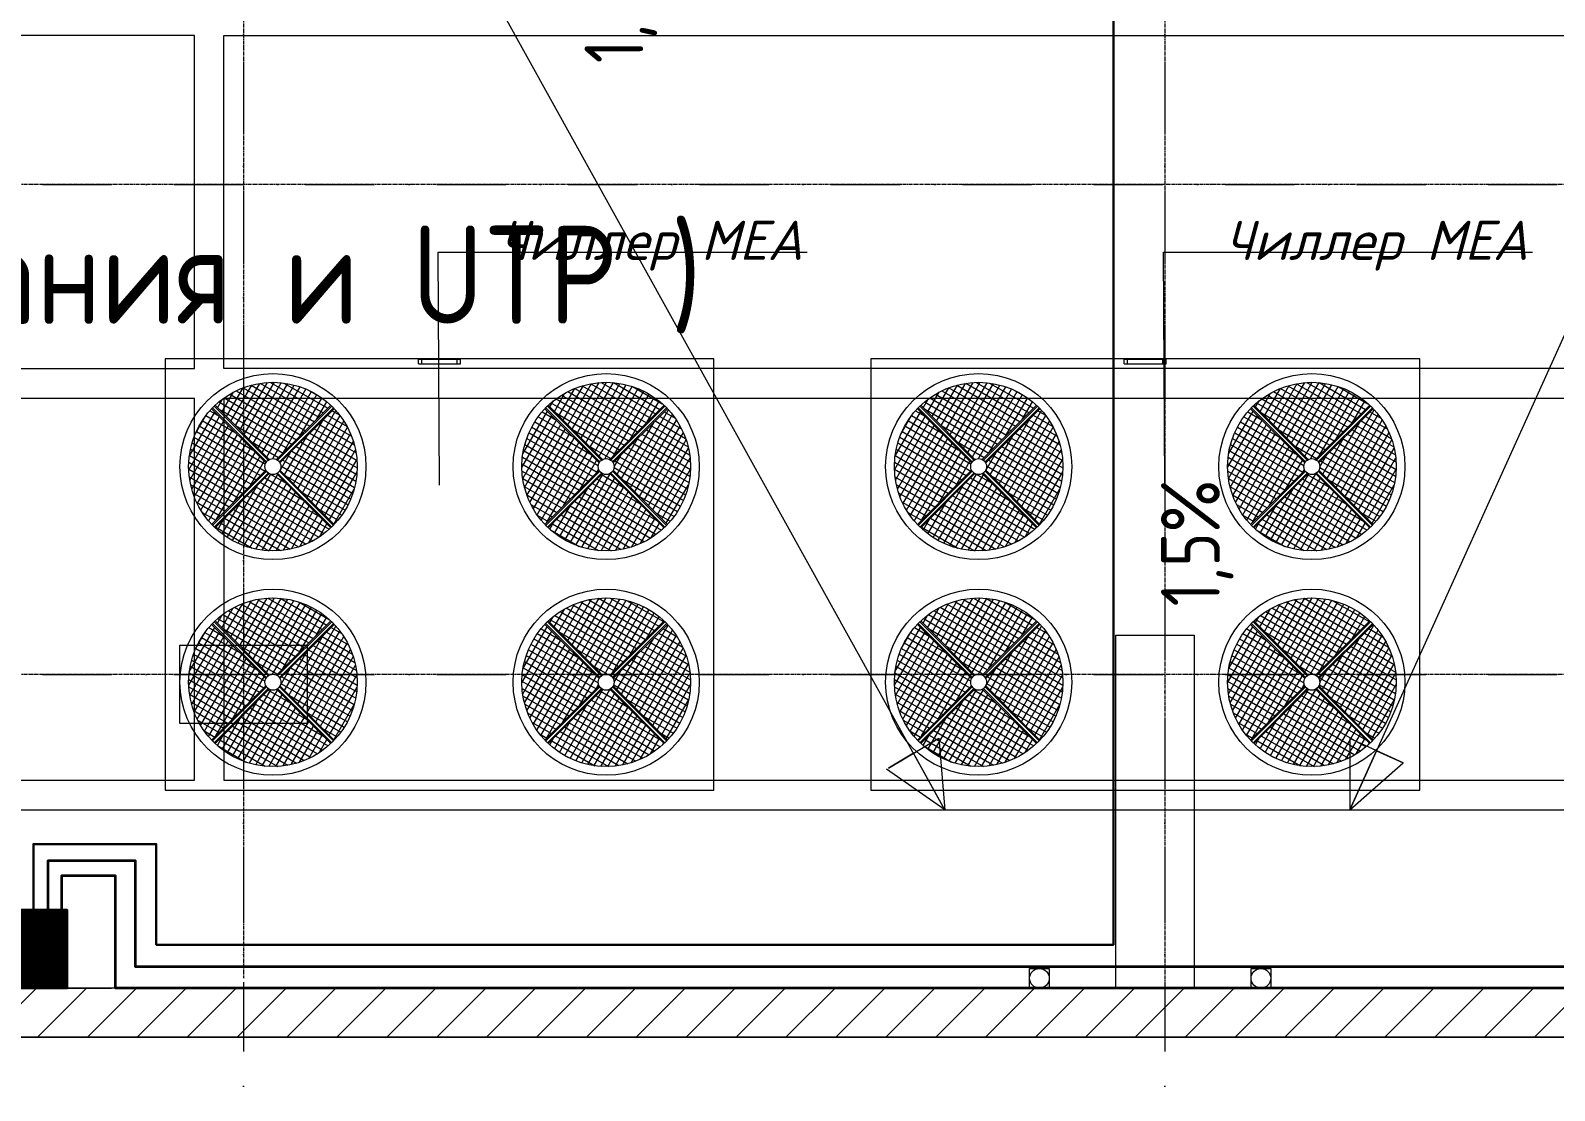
# Model space of a CAD drawing. Header units: millimetres. Extents: x 1499747 to 4230374, y -28481 to 441852.
# Drawn here: x 2641924 to 2649698, y 175333 to 180740 of the extents above; entities that cross this region are included whole.
import ezdxf
from ezdxf import colors
from ezdxf.entities.mleader import LeaderData, LeaderLine
from ezdxf.math import Vec2, Vec3
from ezdxf.xclip import XClip

# ---------------------------------------------------------------- set-up
doc = ezdxf.new("R2010")
doc.units = ezdxf.units.MM
doc.header["$MEASUREMENT"] = 0
doc.header["$XCLIPFRAME"] = 0
for name, pattern in [('CENTER2', [28.575, 19.05, -3.175, 3.175, -3.175]), ('Dot & Dashed', [670.277762, 352.777767, -176.388884, 0, -141.111112]), ('Штрихпунктирная', [670.277762, 352.777767, -176.388884, 0, -141.111112])]:
    doc.linetypes.add(name, pattern=pattern)
for name, color, linetype, lineweight in [('13 этаж_25_АР 06.03 custom_70_12 этаж_13_Интерьер - Мебель_Ном._пера__8_Ном._пера__8', 8, 'Continuous', 18), ('13 этаж_25_АР 06.03 custom_70_13-ось_Ном._пера__7_Ном._пера__7', 7, 'Continuous', 18), ('13 этаж_25_АР 06.03 custom_70__Оси_Ном._пера__8_Ном._пера__8', 8, 'Continuous', 18), ('13 этаж_25_АР 06.03 custom_70_Defpoints_Ном._пера__7_Ном._пера__7', 7, 'Continuous', 18), ('13 этаж_25_АР 06.03 custom_70_TEXTS-_Ном._пера__1_Ном._пера__1', 1, 'Continuous', 18), ('13 этаж_25_АР 06.03 custom_70_мет. конструкции_Ном._пера__5_Ном._пера__5', 5, 'Continuous', 18), ('13 этаж_25_АР 06.03 custom_70_ОВОРУДОВАНИЕ_Ном._пера__6_Ном._пера__6', 6, 'Continuous', 18), ('13 этаж_25_АР 06.03 custom_70_парапет 2_Ном._пера__8_Ном._пера__8', 8, 'Continuous', 18), ('13 этаж_25_АР 06.03 custom_70_Подложк_Ном._пера__1_Ном._пера__1', 1, 'Continuous', 18), ('13 этаж_25_АР 06.03 custom_70_Подложк_Ном._пера__8_Ном._пера__8', 8, 'Continuous', 18), ('13 этаж_25_АР 06.03 custom_70_Стойки_Ном._пера__7_Ном._пера__7', 7, 'Continuous', 18), ('13 этаж_25_Конструктив - Перекрытия_Ном._пера__1_Ном._пера__7', 7, 'Continuous', 18), ('13 этаж_25_Конструктив - Стены Ненесущие Газоблок_Ном._пера__169_Ном._пера__83', 83, 'Continuous', 18), ('13 этаж_25_Конструктив - Стены Ненесущие Газоблок_Ном._пера__47_Ном._пера__7', 7, 'Continuous', 18), ('13 этаж_25_Парапет_Ном._пера__20_Ном._пера__1', 1, 'Continuous', 18), ('13 этаж_25_Ребра Навес_Ном._пера__10_Ном._пера__134', 134, 'Continuous', 18), ('13 этаж_25_Ребра Навес_Ном._пера__1_Ном._пера__7', 7, 'Continuous', 18), ('13 этаж_25_Элемент Модели - Оси_Ном._пера__2_Ном._пера__8', 8, 'Continuous', 18), ('Light', 90, 'Continuous', 50), ('Кабель 2x4mm', 200, 'Continuous', 30), ('Кабель 2х6 mm', 150, 'Continuous', 30), ('ТП', 250, 'Continuous', 30)]:
    doc.layers.add(name, color=color, linetype=linetype, lineweight=lineweight)
doc.layers.add('Чертеж и Рисунок', color=7, linetype='Continuous')
doc.styles.add('ISOCPEUR_4', font='isocpeur.ttf', dxfattribs={"width": 0.85, "height": 250})
doc.styles.add('СГЕНЕРИР_СТИЛЬ_3', font='isocpeur.ttf', dxfattribs={"width": 0.8})
doc.styles.add('СГЕНЕРИР_СТИЛЬ_4', font='isocpeui.ttf')
pattern_1 = [(150, (1192111.52, 31426.276), (15.60195, 27.02337), []), (240, (1192111.52, 31426.276), (-27.02337, 15.60195), [])]
pattern_2 = [(150, (1192111.52, 31426.276), (15.60195, 27.02337), []), (240, (1192111.52, 31426.276), (-27.02337, 15.60195), [])]
pattern_3 = [(150, (1192111.52, 31526.276), (15.60195, 27.02337), []), (240, (1192111.52, 31526.276), (-27.02337, 15.60195), [])]
pattern_4 = [(150, (1192111.52, 31526.276), (15.60195, 27.02337), []), (240, (1192111.52, 31526.276), (-27.02337, 15.60195), [])]
pattern_5 = [(150, (1188511.52, 31426.276), (15.60195, 27.02337), []), (240, (1188511.52, 31426.276), (-27.02337, 15.60195), [])]
pattern_6 = [(150, (1188511.52, 31426.276), (15.60195, 27.02337), []), (240, (1188511.52, 31426.276), (-27.02337, 15.60195), [])]
pattern_7 = [(150, (1188511.52, 31526.276), (15.60195, 27.02337), []), (240, (1188511.52, 31526.276), (-27.02337, 15.60195), [])]
pattern_8 = [(150, (1188511.52, 31526.276), (15.60195, 27.02337), []), (240, (1188511.52, 31526.276), (-27.02337, 15.60195), [])]

# ---------------------------------------------------------------- blocks, each defined once
blk = doc.blocks.new('Чертеж_4_25', base_point=(1186000, 29700))
at = {"layer": '13 этаж_25_АР 06.03 custom_70_ОВОРУДОВАНИЕ_Ном._пера__6_Ном._пера__6', "linetype": 'Continuous', "true_color": 0xc7c8ca}
h = blk.add_hatch(dxfattribs=at)
h.set_pattern_fill('NET_0046_0019', color=9, style=0, pattern_type=2)
h.set_pattern_definition(pattern_8)
h.paths.add_polyline_path([(1185759.5, 33136.9), (1186036.1, 32860.3, -0.119927), (1186054.7, 32864.8, -0.119927), (1186073.3, 32860.3), (1186349.9, 33136.9, 0.191496), (1186054.7, 33254.3, 0.191496)])
h = blk.add_hatch(dxfattribs=at)
h.set_pattern_fill('NET_0046_0019', color=9, style=0, pattern_type=2)
h.set_pattern_definition(pattern_8)
h.paths.add_polyline_path([(1188049.9, 33136.9, 0.191496), (1187754.7, 33254.3, 0.191496), (1187459.5, 33136.9), (1187736.1, 32860.3, -0.119927), (1187754.7, 32864.8, -0.119927), (1187773.3, 32860.3)])
h = blk.add_hatch(dxfattribs=at)
h.set_pattern_fill('NET_0046_0019', color=9, style=0, pattern_type=2)
h.set_pattern_definition(pattern_4)
h.paths.add_polyline_path([(1189359.5, 33136.9), (1189636.1, 32860.3, -0.119927), (1189654.7, 32864.8, -0.119927), (1189673.3, 32860.3), (1189949.9, 33136.9, 0.191496), (1189654.7, 33254.3, 0.191496)])
h = blk.add_hatch(dxfattribs=at)
h.set_pattern_fill('NET_0046_0019', color=9, style=0, pattern_type=2)
h.set_pattern_definition(pattern_4)
h.paths.add_polyline_path([(1191649.9, 33136.9, 0.191496), (1191354.7, 33254.3, 0.191496), (1191059.5, 33136.9), (1191336.1, 32860.3, -0.119927), (1191354.7, 32864.8, -0.119927), (1191373.3, 32860.3)])
h = blk.add_hatch(dxfattribs=at)
h.set_pattern_fill('NET_0046_0019', color=9, style=0, pattern_type=2)
h.set_pattern_definition(pattern_7)
h.paths.add_polyline_path([(1186018.7, 32842.9), (1185742.1, 33119.5, 0.397572), (1185742.1, 32529), (1186018.7, 32805.7, -0.243355)])
h = blk.add_hatch(dxfattribs=at)
h.set_pattern_fill('NET_0046_0019', color=9, style=0, pattern_type=2)
h.set_pattern_definition(pattern_7)
h.paths.add_polyline_path([(1186367.3, 33119.5), (1186090.7, 32842.9, -0.243355), (1186090.7, 32805.7), (1186367.3, 32529, 0.397572)])
h = blk.add_hatch(dxfattribs=at)
h.set_pattern_fill('NET_0046_0019', color=9, style=0, pattern_type=2)
h.set_pattern_definition(pattern_7)
h.paths.add_polyline_path([(1187442.1, 33119.5, 0.397572), (1187442.1, 32529), (1187718.7, 32805.7, -0.243355), (1187718.7, 32842.9)])
h = blk.add_hatch(dxfattribs=at)
h.set_pattern_fill('NET_0046_0019', color=9, style=0, pattern_type=2)
h.set_pattern_definition(pattern_7)
h.paths.add_polyline_path([(1187790.7, 32842.9, -0.243355), (1187790.7, 32805.7), (1188067.3, 32529, 0.397572), (1188067.3, 33119.5)])
h = blk.add_hatch(dxfattribs=at)
h.set_pattern_fill('NET_0046_0019', color=9, style=0, pattern_type=2)
h.set_pattern_definition(pattern_3)
h.paths.add_polyline_path([(1189618.7, 32842.9), (1189342.1, 33119.5, 0.397572), (1189342.1, 32529), (1189618.7, 32805.7, -0.243355)])
h = blk.add_hatch(dxfattribs=at)
h.set_pattern_fill('NET_0046_0019', color=9, style=0, pattern_type=2)
h.set_pattern_definition(pattern_3)
h.paths.add_polyline_path([(1189967.3, 33119.5), (1189690.7, 32842.9, -0.243355), (1189690.7, 32805.7), (1189967.3, 32529, 0.397572)])
h = blk.add_hatch(dxfattribs=at)
h.set_pattern_fill('NET_0046_0019', color=9, style=0, pattern_type=2)
h.set_pattern_definition(pattern_3)
h.paths.add_polyline_path([(1191042.1, 33119.5, 0.397572), (1191042.1, 32529), (1191318.7, 32805.7, -0.243355), (1191318.7, 32842.9)])
h = blk.add_hatch(dxfattribs=at)
h.set_pattern_fill('NET_0046_0019', color=9, style=0, pattern_type=2)
h.set_pattern_definition(pattern_3)
h.paths.add_polyline_path([(1191390.7, 32842.9, -0.243355), (1191390.7, 32805.7), (1191667.3, 32529, 0.397572), (1191667.3, 33119.5)])
h = blk.add_hatch(dxfattribs=at)
h.set_pattern_fill('NET_0046_0019', color=9, style=0, pattern_type=2)
h.set_pattern_definition(pattern_8)
h.paths.add_polyline_path([(1186349.9, 32511.7), (1186073.3, 32788.3, -0.119927), (1186054.7, 32783.7, -0.119927), (1186036.1, 32788.3), (1185759.5, 32511.7, 0.191496), (1186054.7, 32394.3, 0.191496)])
h = blk.add_hatch(dxfattribs=at)
h.set_pattern_fill('NET_0046_0019', color=9, style=0, pattern_type=2)
h.set_pattern_definition(pattern_8)
h.paths.add_polyline_path([(1187459.5, 32511.7, 0.191496), (1187754.7, 32394.3, 0.191496), (1188049.9, 32511.7), (1187773.3, 32788.3, -0.119927), (1187754.7, 32783.7, -0.119927), (1187736.1, 32788.3)])
h = blk.add_hatch(dxfattribs=at)
h.set_pattern_fill('NET_0046_0019', color=9, style=0, pattern_type=2)
h.set_pattern_definition(pattern_4)
h.paths.add_polyline_path([(1189949.9, 32511.7), (1189673.3, 32788.3, -0.119927), (1189654.7, 32783.7, -0.119927), (1189636.1, 32788.3), (1189359.5, 32511.7, 0.191496), (1189654.7, 32394.3, 0.191496)])
h = blk.add_hatch(dxfattribs=at)
h.set_pattern_fill('NET_0046_0019', color=9, style=0, pattern_type=2)
h.set_pattern_definition(pattern_4)
h.paths.add_polyline_path([(1191059.5, 32511.7, 0.191496), (1191354.7, 32394.3, 0.191496), (1191649.9, 32511.7), (1191373.3, 32788.3, -0.119927), (1191354.7, 32783.7, -0.119927), (1191336.1, 32788.3)])
h = blk.add_hatch(dxfattribs=at)
h.set_pattern_fill('NET_0046_0019', color=9, style=0, pattern_type=2)
h.set_pattern_definition(pattern_6)
h.paths.add_polyline_path([(1186349.9, 32036.9, 0.191496), (1186054.7, 32154.3, 0.191496), (1185759.5, 32036.9), (1186036.1, 31760.3, -0.119927), (1186054.7, 31764.8, -0.119927), (1186073.3, 31760.3)])
h = blk.add_hatch(dxfattribs=at)
h.set_pattern_fill('NET_0046_0019', color=9, style=0, pattern_type=2)
h.set_pattern_definition(pattern_6)
h.paths.add_polyline_path([(1187459.5, 32036.9), (1187736.1, 31760.3, -0.119927), (1187754.7, 31764.8, -0.119927), (1187773.3, 31760.3), (1188049.9, 32036.9, 0.191496), (1187754.7, 32154.3, 0.191496)])
h = blk.add_hatch(dxfattribs=at)
h.set_pattern_fill('NET_0046_0019', color=9, style=0, pattern_type=2)
h.set_pattern_definition(pattern_2)
h.paths.add_polyline_path([(1189949.9, 32036.9, 0.191496), (1189654.7, 32154.3, 0.191496), (1189359.5, 32036.9), (1189636.1, 31760.3, -0.119927), (1189654.7, 31764.8, -0.119927), (1189673.3, 31760.3)])
h = blk.add_hatch(dxfattribs=at)
h.set_pattern_fill('NET_0046_0019', color=9, style=0, pattern_type=2)
h.set_pattern_definition(pattern_2)
h.paths.add_polyline_path([(1191059.5, 32036.9), (1191336.1, 31760.3, -0.119927), (1191354.7, 31764.8, -0.119927), (1191373.3, 31760.3), (1191649.9, 32036.9, 0.191496), (1191354.7, 32154.3, 0.191496)])
h = blk.add_hatch(dxfattribs=at)
h.set_pattern_fill('NET_0046_0019', color=9, style=0, pattern_type=2)
h.set_pattern_definition(pattern_5)
h.paths.add_polyline_path([(1186018.7, 31705.7, -0.243355), (1186018.7, 31742.9), (1185742.1, 32019.5, 0.397572), (1185742.1, 31429)])
h = blk.add_hatch(dxfattribs=at)
h.set_pattern_fill('NET_0046_0019', color=9, style=0, pattern_type=2)
h.set_pattern_definition(pattern_5)
h.paths.add_polyline_path([(1186367.3, 31429, 0.397572), (1186367.3, 32019.5), (1186090.7, 31742.9, -0.243355), (1186090.7, 31705.7)])
h = blk.add_hatch(dxfattribs=at)
h.set_pattern_fill('NET_0046_0019', color=9, style=0, pattern_type=2)
h.set_pattern_definition(pattern_5)
h.paths.add_polyline_path([(1187442.1, 31429), (1187718.7, 31705.7, -0.243355), (1187718.7, 31742.9), (1187442.1, 32019.5, 0.397572)])
h = blk.add_hatch(dxfattribs=at)
h.set_pattern_fill('NET_0046_0019', color=9, style=0, pattern_type=2)
h.set_pattern_definition(pattern_5)
h.paths.add_polyline_path([(1187790.7, 31705.7), (1188067.3, 31429, 0.397572), (1188067.3, 32019.5), (1187790.7, 31742.9, -0.243355)])
h = blk.add_hatch(dxfattribs=at)
h.set_pattern_fill('NET_0046_0019', color=9, style=0, pattern_type=2)
h.set_pattern_definition(pattern_1)
h.paths.add_polyline_path([(1189618.7, 31705.7, -0.243355), (1189618.7, 31742.9), (1189342.1, 32019.5, 0.397572), (1189342.1, 31429)])
h = blk.add_hatch(dxfattribs=at)
h.set_pattern_fill('NET_0046_0019', color=9, style=0, pattern_type=2)
h.set_pattern_definition(pattern_1)
h.paths.add_polyline_path([(1189967.3, 31429, 0.397572), (1189967.3, 32019.5), (1189690.7, 31742.9, -0.243355), (1189690.7, 31705.7)])
h = blk.add_hatch(dxfattribs=at)
h.set_pattern_fill('NET_0046_0019', color=9, style=0, pattern_type=2)
h.set_pattern_definition(pattern_1)
h.paths.add_polyline_path([(1191042.1, 31429), (1191318.7, 31705.7, -0.243355), (1191318.7, 31742.9), (1191042.1, 32019.5, 0.397572)])
h = blk.add_hatch(dxfattribs=at)
h.set_pattern_fill('NET_0046_0019', color=9, style=0, pattern_type=2)
h.set_pattern_definition(pattern_1)
h.paths.add_polyline_path([(1191390.7, 31705.7), (1191667.3, 31429, 0.397572), (1191667.3, 32019.5), (1191390.7, 31742.9, -0.243355)])
h = blk.add_hatch(dxfattribs=at)
h.set_pattern_fill('NET_0046_0019', color=9, style=0, pattern_type=2)
h.set_pattern_definition(pattern_6)
h.paths.add_polyline_path([(1185759.5, 31411.7, 0.191496), (1186054.7, 31294.3, 0.191496), (1186349.9, 31411.7), (1186073.3, 31688.3, -0.119927), (1186054.7, 31683.7, -0.119927), (1186036.1, 31688.3)])
h = blk.add_hatch(dxfattribs=at)
h.set_pattern_fill('NET_0046_0019', color=9, style=0, pattern_type=2)
h.set_pattern_definition(pattern_6)
h.paths.add_polyline_path([(1188049.9, 31411.7), (1187773.3, 31688.3, -0.119927), (1187754.7, 31683.7, -0.119927), (1187736.1, 31688.3), (1187459.5, 31411.7, 0.191496), (1187754.7, 31294.3, 0.191496)])
h = blk.add_hatch(dxfattribs=at)
h.set_pattern_fill('NET_0046_0019', color=9, style=0, pattern_type=2)
h.set_pattern_definition(pattern_2)
h.paths.add_polyline_path([(1189359.5, 31411.7, 0.191496), (1189654.7, 31294.3, 0.191496), (1189949.9, 31411.7), (1189673.3, 31688.3, -0.119927), (1189654.7, 31683.7, -0.119927), (1189636.1, 31688.3)])
h = blk.add_hatch(dxfattribs=at)
h.set_pattern_fill('NET_0046_0019', color=9, style=0, pattern_type=2)
h.set_pattern_definition(pattern_2)
h.paths.add_polyline_path([(1191649.9, 31411.7), (1191373.3, 31688.3, -0.119927), (1191354.7, 31683.7, -0.119927), (1191336.1, 31688.3), (1191059.5, 31411.7, 0.191496), (1191354.7, 31294.3, 0.191496)])
at = {"layer": '13 этаж_25_Конструктив - Стены Ненесущие Газоблок_Ном._пера__169_Ном._пера__83', "linetype": 'Continuous', "true_color": 0xc7c8ca}
h = blk.add_hatch(dxfattribs=at)
h.set_pattern_fill('БЛОКИ_БЕТОННЫЕ_ЭФФЕКТИВН_72', color=9, style=0, pattern_type=2)
h.set_pattern_definition([(45, (1162404.69, 34264.05), (-127.2792, 127.2792), [])])
h.paths.add_polyline_path([(1181204.5, 29914), (1199454.5, 29914), (1199454.5, 30164), (1181204.5, 30164)])
at = {"layer": '13 этаж_25_АР 06.03 custom_70_12 этаж_13_Интерьер - Мебель_Ном._пера__8_Ном._пера__8', "color": 9, "linetype": 'Continuous', "true_color": 0xc7c8ca, "flags": 128}
for points in [[(1190354.7, 30164.1), (1190354.7, 31964.1), (1190754.7, 31964.1), (1190754.7, 30164.1)], [(1190354.7, 30164.1), (1190354.7, 31964.1), (1190754.7, 31964.1), (1190754.7, 30164.1)], [(1190754.7, 30164.1), (1190354.7, 30164.1)], [(1190754.7, 30164.1), (1190354.7, 30164.1)]]:
    blk.add_lwpolyline(points, dxfattribs=at)
blk.add_lwpolyline([(1185579.7, 31914.1), (1186229.7, 31914.1), (1186229.7, 31514.1), (1185579.7, 31514.1)], close=True, dxfattribs=at)
blk.add_lwpolyline([(1185579.7, 31914.1), (1186229.7, 31914.1), (1186229.7, 31514.1), (1185579.7, 31514.1)], close=True, dxfattribs=at)
at = {"layer": '13 этаж_25_АР 06.03 custom_70__Оси_Ном._пера__8_Ном._пера__8', "color": 9, "linetype": 'CENTER2', "true_color": 0xc7c8ca}
for p, q in [((1185904.7, 45914.1), (1185904.7, 30214.1)), ((1190604.7, 45914.1), (1190604.7, 30164.1)), ((1214204.7, 34264.1), (1169819.7, 34264.1)), ((1214204.7, 31764.1), (1181204.7, 31764.1)), ((1200104.8, 30164.1), (1181204.7, 30164.1))]:
    blk.add_line(p, q, dxfattribs=at)
at = {"layer": '13 этаж_25_АР 06.03 custom_70_Defpoints_Ном._пера__7_Ном._пера__7', "color": 9, "linetype": 'Continuous', "true_color": 0xc7c8ca}
for p, q in [((1186814.7, 33348.1), (1186814.7, 33371.1)), ((1186994.7, 33348.5), (1186994.7, 33371.5)), ((1190414.7, 33348.1), (1190414.7, 33371.1)), ((1190594.7, 33348.5), (1190594.7, 33371.5))]:
    blk.add_line(p, q, dxfattribs=at)
at = {"layer": '13 этаж_25_АР 06.03 custom_70_TEXTS-_Ном._пера__1_Ном._пера__1', "color": 9, "linetype": 'Continuous', "true_color": 0xc7c8ca}
for p, q in [((1186904.7, 32730.1), (1186898.3, 33918.2)), ((1186898.3, 33918.2), (1188780.2, 33918.2)), ((1190604.7, 32730.1), (1190598.3, 33918.2)), ((1190598.3, 33918.2), (1192480.2, 33918.2))]:
    blk.add_line(p, q, dxfattribs=at)
at = {"layer": '13 этаж_25_АР 06.03 custom_70_мет. конструкции_Ном._пера__5_Ном._пера__5', "color": 9, "linetype": 'Continuous', "true_color": 0xc7c8ca, "flags": 128}
for points in [[(1182254.7, 33324.1), (1185654.7, 33324.1), (1185654.7, 35024.1)], [(1185654.7, 33324.1), (1185654.7, 35024.1), (1182254.7, 35024.1)], [(1185804.7, 33324.1), (1185804.7, 35024.1)], [(1185804.7, 35024.1), (1192804.7, 35024.1)], [(1192804.7, 33324.1), (1185804.7, 33324.1)], [(1182254.7, 33174.1), (1185654.7, 33174.1)], [(1185654.7, 31224.1), (1185654.7, 33174.1)], [(1185804.7, 33174.1), (1192804.7, 33174.1)], [(1185804.7, 33174.1), (1185804.7, 31224.1)], [(1182254.7, 31224.1), (1185654.7, 31224.1)], [(1185804.7, 31224.1), (1192804.7, 31224.1)], [(1182104.7, 31074.1), (1198642.4, 31074.1)]]:
    blk.add_lwpolyline(points, dxfattribs=at)
at = {"layer": '13 этаж_25_АР 06.03 custom_70_ОВОРУДОВАНИЕ_Ном._пера__6_Ном._пера__6', "color": 9, "linetype": 'Continuous', "true_color": 0xc7c8ca}
for p, q in [((1186797.2, 33371.1), (1187012.2, 33371.5)), ((1186797.2, 33348.1), (1186797.2, 33371.1)), ((1186825.7, 33374.1), (1186983.7, 33374.4)), ((1187012.2, 33348.5), (1187012.2, 33371.5)), ((1190397.2, 33371.1), (1190612.2, 33371.5)), ((1190397.2, 33348.1), (1190397.2, 33371.1)), ((1190425.7, 33374.1), (1190583.7, 33374.4)), ((1190612.2, 33348.5), (1190612.2, 33371.5)), ((1186797.2, 33348.1), (1187012.2, 33348.5)), ((1190397.2, 33348.1), (1190612.2, 33348.5)), ((1186022, 32848.3), (1185746.3, 33124)), ((1186030.7, 32856.9), (1185755, 33132.7)), ((1186036.1, 32860.3), (1185759.3, 33137)), ((1186073.3, 32860.3), (1186350, 33137)), ((1186078.7, 32856.9), (1186354.4, 33132.7)), ((1186087.4, 32848.3), (1186363.1, 33124)), ((1187722, 32848.3), (1187446.3, 33124)), ((1187730.7, 32856.9), (1187455, 33132.7)), ((1187736.1, 32860.3), (1187459.3, 33137)), ((1187773.3, 32860.3), (1188050, 33137)), ((1187778.7, 32856.9), (1188054.4, 33132.7)), ((1187787.4, 32848.3), (1188063.1, 33124)), ((1189622, 32848.3), (1189346.3, 33124)), ((1189630.7, 32856.9), (1189355, 33132.7)), ((1189636.1, 32860.3), (1189359.3, 33137)), ((1189673.3, 32860.3), (1189950, 33137)), ((1189678.7, 32856.9), (1189954.4, 33132.7)), ((1189687.4, 32848.3), (1189963.1, 33124)), ((1191322, 32848.3), (1191046.3, 33124)), ((1191330.7, 32856.9), (1191055, 33132.7)), ((1191336.1, 32860.3), (1191059.3, 33137)), ((1191373.3, 32860.3), (1191650, 33137)), ((1191378.7, 32856.9), (1191654.4, 33132.7)), ((1191387.4, 32848.3), (1191663.1, 33124)), ((1186018.7, 32842.9), (1185742, 33119.6)), ((1186090.7, 32842.9), (1186367.4, 33119.6)), ((1187718.7, 32842.9), (1187442, 33119.6)), ((1187790.7, 32842.9), (1188067.4, 33119.6)), ((1189618.7, 32842.9), (1189342, 33119.6)), ((1189690.7, 32842.9), (1189967.4, 33119.6)), ((1191318.7, 32842.9), (1191042, 33119.6)), ((1191390.7, 32842.9), (1191667.4, 33119.6)), ((1185742, 32528.9), (1186018.7, 32805.7)), ((1185746.3, 32524.6), (1186022, 32800.3)), ((1185755, 32515.9), (1186030.7, 32791.6)), ((1185759.3, 32511.6), (1186036.1, 32788.3)), ((1186350, 32511.6), (1186073.3, 32788.3)), ((1186354.4, 32515.9), (1186078.7, 32791.6)), ((1186363.1, 32524.6), (1186087.4, 32800.3)), ((1186367.4, 32528.9), (1186090.7, 32805.7)), ((1187442, 32528.9), (1187718.7, 32805.7)), ((1187446.3, 32524.6), (1187722, 32800.3)), ((1187455, 32515.9), (1187730.7, 32791.6)), ((1187459.3, 32511.6), (1187736.1, 32788.3)), ((1188050, 32511.6), (1187773.3, 32788.3)), ((1188054.4, 32515.9), (1187778.7, 32791.6)), ((1188063.1, 32524.6), (1187787.4, 32800.3)), ((1188067.4, 32528.9), (1187790.7, 32805.7)), ((1189342, 32528.9), (1189618.7, 32805.7)), ((1189346.3, 32524.6), (1189622, 32800.3)), ((1189355, 32515.9), (1189630.7, 32791.6)), ((1189359.3, 32511.6), (1189636.1, 32788.3)), ((1189950, 32511.6), (1189673.3, 32788.3)), ((1189954.4, 32515.9), (1189678.7, 32791.6)), ((1189963.1, 32524.6), (1189687.4, 32800.3)), ((1189967.4, 32528.9), (1189690.7, 32805.7)), ((1191042, 32528.9), (1191318.7, 32805.7)), ((1191046.3, 32524.6), (1191322, 32800.3)), ((1191055, 32515.9), (1191330.7, 32791.6)), ((1191059.3, 32511.6), (1191336.1, 32788.3)), ((1191650, 32511.6), (1191373.3, 32788.3)), ((1191654.4, 32515.9), (1191378.7, 32791.6)), ((1191663.1, 32524.6), (1191387.4, 32800.3)), ((1191667.4, 32528.9), (1191390.7, 32805.7)), ((1185755, 32032.7), (1186030.7, 31756.9)), ((1185759.3, 32037), (1186036.1, 31760.3)), ((1186350, 32037), (1186073.3, 31760.3)), ((1186354.4, 32032.7), (1186078.7, 31756.9)), ((1187455, 32032.7), (1187730.7, 31756.9)), ((1187459.3, 32037), (1187736.1, 31760.3)), ((1188050, 32037), (1187773.3, 31760.3)), ((1188054.4, 32032.7), (1187778.7, 31756.9)), ((1189355, 32032.7), (1189630.7, 31756.9)), ((1189359.3, 32037), (1189636.1, 31760.3)), ((1189950, 32037), (1189673.3, 31760.3)), ((1189954.4, 32032.7), (1189678.7, 31756.9)), ((1191055, 32032.7), (1191330.7, 31756.9)), ((1191059.3, 32037), (1191336.1, 31760.3)), ((1191650, 32037), (1191373.3, 31760.3)), ((1191654.4, 32032.7), (1191378.7, 31756.9)), ((1185742, 32019.6), (1186018.7, 31742.9)), ((1185746.3, 32024), (1186022, 31748.3)), ((1186363.1, 32024), (1186087.4, 31748.3)), ((1186367.4, 32019.6), (1186090.7, 31742.9)), ((1187442, 32019.6), (1187718.7, 31742.9)), ((1187446.3, 32024), (1187722, 31748.3)), ((1188063.1, 32024), (1187787.4, 31748.3)), ((1188067.4, 32019.6), (1187790.7, 31742.9)), ((1189342, 32019.6), (1189618.7, 31742.9)), ((1189346.3, 32024), (1189622, 31748.3)), ((1189963.1, 32024), (1189687.4, 31748.3)), ((1189967.4, 32019.6), (1189690.7, 31742.9)), ((1191042, 32019.6), (1191318.7, 31742.9)), ((1191046.3, 32024), (1191322, 31748.3)), ((1191663.1, 32024), (1191387.4, 31748.3)), ((1191667.4, 32019.6), (1191390.7, 31742.9)), ((1186018.7, 31705.7), (1185742, 31428.9)), ((1186022, 31700.3), (1185746.3, 31424.6)), ((1186030.7, 31691.6), (1185755, 31415.9)), ((1186036.1, 31688.3), (1185759.3, 31411.6)), ((1186073.3, 31688.3), (1186350, 31411.6)), ((1186078.7, 31691.6), (1186354.4, 31415.9)), ((1186087.4, 31700.3), (1186363.1, 31424.6)), ((1186090.7, 31705.7), (1186367.4, 31428.9)), ((1187718.7, 31705.7), (1187442, 31428.9)), ((1187722, 31700.3), (1187446.3, 31424.6)), ((1187730.7, 31691.6), (1187455, 31415.9)), ((1187736.1, 31688.3), (1187459.3, 31411.6)), ((1187773.3, 31688.3), (1188050, 31411.6)), ((1187778.7, 31691.6), (1188054.4, 31415.9)), ((1187787.4, 31700.3), (1188063.1, 31424.6)), ((1187790.7, 31705.7), (1188067.4, 31428.9)), ((1189618.7, 31705.7), (1189342, 31428.9)), ((1189622, 31700.3), (1189346.3, 31424.6)), ((1189630.7, 31691.6), (1189355, 31415.9)), ((1189636.1, 31688.3), (1189359.3, 31411.6)), ((1189673.3, 31688.3), (1189950, 31411.6)), ((1189678.7, 31691.6), (1189954.4, 31415.9)), ((1189687.4, 31700.3), (1189963.1, 31424.6)), ((1189690.7, 31705.7), (1189967.4, 31428.9)), ((1191318.7, 31705.7), (1191042, 31428.9)), ((1191322, 31700.3), (1191046.3, 31424.6)), ((1191330.7, 31691.6), (1191055, 31415.9)), ((1191336.1, 31688.3), (1191059.3, 31411.6)), ((1191373.3, 31688.3), (1191650, 31411.6)), ((1191378.7, 31691.6), (1191654.4, 31415.9)), ((1191387.4, 31700.3), (1191663.1, 31424.6)), ((1191390.7, 31705.7), (1191667.4, 31428.9))]:
    blk.add_line(p, q, dxfattribs=at)
at = {"layer": '13 этаж_25_АР 06.03 custom_70_ОВОРУДОВАНИЕ_Ном._пера__6_Ном._пера__6', "color": 9, "linetype": 'Continuous', "true_color": 0xc7c8ca, "flags": 128}
for points in [[(1188304.7, 31174.3), (1188304.7, 33374.3), (1185504.7, 33374.3), (1185504.7, 31174.3)], [(1191904.7, 31174.3), (1191904.7, 33374.3), (1189104.7, 33374.3), (1189104.7, 31174.3)]]:
    blk.add_lwpolyline(points, close=True, dxfattribs=at)
at = {"layer": '13 этаж_25_АР 06.03 custom_70_ОВОРУДОВАНИЕ_Ном._пера__6_Ном._пера__6', "color": 9, "linetype": 'Continuous', "true_color": 0xc7c8ca}
for centre, radius in [((1186054.7, 32824.3), 474.7), ((1187754.7, 32824.3), 474.7), ((1189654.7, 32824.3), 474.7), ((1191354.7, 32824.3), 474.7), ((1186054.7, 32824.3), 430), ((1186054.7, 32824.3), 430), ((1187754.7, 32824.3), 430), ((1187754.7, 32824.3), 430), ((1189654.7, 32824.3), 430), ((1189654.7, 32824.3), 430), ((1191354.7, 32824.3), 430), ((1191354.7, 32824.3), 430), ((1186054.7, 32824.3), 40.5), ((1187754.7, 32824.3), 40.5), ((1189654.7, 32824.3), 40.5), ((1191354.7, 32824.3), 40.5), ((1186054.7, 31724.3), 474.7), ((1187754.7, 31724.3), 474.7), ((1189654.7, 31724.3), 474.7), ((1191354.7, 31724.3), 474.7), ((1186054.7, 31724.3), 430), ((1186054.7, 31724.3), 430), ((1187754.7, 31724.3), 430), ((1187754.7, 31724.3), 430), ((1189654.7, 31724.3), 430), ((1189654.7, 31724.3), 430), ((1191354.7, 31724.3), 430), ((1191354.7, 31724.3), 430), ((1186054.7, 31724.3), 40.5), ((1187754.7, 31724.3), 40.5), ((1189654.7, 31724.3), 40.5), ((1191354.7, 31724.3), 40.5)]:
    blk.add_circle(centre, radius, dxfattribs=at)
at = {"layer": '13 этаж_25_АР 06.03 custom_70_парапет 2_Ном._пера__8_Ном._пера__8', "color": 9, "linetype": 'Continuous', "true_color": 0xc7c8ca, "flags": 128}
blk.add_lwpolyline([(1199704.5, 30164.1), (1181204.7, 30164.1), (1181204.7, 32314.1), (1169819.7, 32314.1), (1169819.7, 47114.1), (1181154.7, 47114.1), (1181154.7, 46214.1)], dxfattribs=at)
at = {"layer": '13 этаж_25_АР 06.03 custom_70_Подложк_Ном._пера__1_Ном._пера__1', "color": 9, "linetype": 'Continuous', "true_color": 0xc7c8ca}
for centre in [(1189964.7, 30214.1), (1191094.7, 30214.1)]:
    blk.add_circle(centre, 50, dxfattribs=at)
at = {"layer": '13 этаж_25_АР 06.03 custom_70_Подложк_Ном._пера__8_Ном._пера__8', "color": 9, "linetype": 'Continuous', "true_color": 0xc7c8ca, "flags": 128}
for points in [[(1189914.7, 30164.1), (1189914.7, 30264.1), (1190014.7, 30264.1), (1190014.7, 30164.1)], [(1191044.7, 30164.1), (1191044.7, 30264.1), (1191144.7, 30264.1), (1191144.7, 30164.1)], [(1190014.7, 30164.1), (1189914.7, 30164.1)], [(1191144.7, 30164.1), (1191044.7, 30164.1)]]:
    blk.add_lwpolyline(points, dxfattribs=at)
at = {"layer": '13 этаж_25_АР 06.03 custom_70_Стойки_Ном._пера__7_Ном._пера__7', "color": 9, "linetype": 'Continuous', "true_color": 0xc7c8ca, "flags": 128}
for points in [[(1195366.7, 39526.7), (1191548.1, 31074.1)], [(1189483.1, 31074.1), (1185824.7, 37669.1)], [(1189483.1, 31074.1), (1189322.9, 31362.8), (1189194.1, 31286), (1189451.7, 31439.7), (1189483.1, 31074.1), (1189185.2, 31280.7)], [(1191548.1, 31074.1), (1191684.3, 31374.7), (1191820.9, 31312.8), (1191547.6, 31436.6), (1191548.1, 31074.1), (1191820.9, 31312.8)]]:
    blk.add_lwpolyline(points, dxfattribs=at)
at = {"layer": '13 этаж_25_Конструктив - Перекрытия_Ном._пера__1_Ном._пера__7', "linetype": 'Continuous', "flags": 128}
blk.add_lwpolyline([(1169569.7, 32064.1), (1169569.7, 47364.1), (1181404.7, 47364.1), (1181404.7, 46214.1), (1199704.5, 46214.1), (1199704.5, 29914), (1190354.6, 29914), (1180954.5, 29914), (1180954.5, 32064.1)], close=True, dxfattribs=at)
at = {"layer": '13 этаж_25_Конструктив - Стены Ненесущие Газоблок_Ном._пера__47_Ном._пера__7', "color": 9, "linetype": 'Continuous', "true_color": 0xc7c8ca, "flags": 128}
for points in [[(1199454.5, 30164), (1181204.5, 30164)], [(1180954.5, 29914), (1199704.5, 29914)]]:
    blk.add_lwpolyline(points, dxfattribs=at)
at = {"layer": '13 этаж_25_Парапет_Ном._пера__20_Ном._пера__1', "color": 9, "linetype": 'Continuous', "true_color": 0xc7c8ca}
blk.add_line((1199854.4, 29914), (1180954.5, 29914), dxfattribs=at)
at = {"layer": '13 этаж_25_Парапет_Ном._пера__20_Ном._пера__1', "color": 9, "linetype": 'Dot & Dashed', "true_color": 0xc7c8ca}
blk.add_line((1199854.4, 29914), (1180954.5, 29914), dxfattribs=at)
at = {"layer": '13 этаж_25_Ребра Навес_Ном._пера__10_Ном._пера__134', "color": 9, "linetype": 'Dot & Dashed', "true_color": 0xc7c8ca}
for p, q in [((1199854.1, 29914), (1180804.5, 29914)), ((1199854.1, 29914), (1180954.2, 29914)), ((1199854.2, 29914), (1180954.3, 29914)), ((1199854.2, 29914), (1180954.3, 29914)), ((1199854.3, 29914), (1180954.4, 29914)), ((1199854.3, 29914), (1180954.4, 29914)), ((1199854.4, 29914), (1180954.5, 29914)), ((1199854.4, 29914), (1180954.5, 29914)), ((1199854.4, 29914), (1180954.5, 29914))]:
    blk.add_line(p, q, dxfattribs=at)
at = {"layer": '13 этаж_25_Ребра Навес_Ном._пера__1_Ном._пера__7', "color": 9, "linetype": 'Continuous', "true_color": 0xc7c8ca}
for p, q in [((1199854.1, 29914), (1180954.2, 29914)), ((1199854.2, 29914), (1180954.3, 29914)), ((1199854.2, 29914), (1180954.3, 29914)), ((1199854.3, 29914), (1180954.4, 29914)), ((1199854.3, 29914), (1180954.4, 29914)), ((1199854.4, 29914), (1180954.5, 29914)), ((1199854.4, 29914), (1180954.5, 29914)), ((1199854.4, 29914), (1180954.5, 29914))]:
    blk.add_line(p, q, dxfattribs=at)
at = {"layer": '13 этаж_25_Элемент Модели - Оси_Ном._пера__2_Ном._пера__8', "linetype": 'Штрихпунктирная'}
for p, q in [((1185904.7, 48964.1), (1185904.7, 14064.1)), ((1190604.7, 48964.1), (1190604.7, 14064.1)), ((1159404.7, 34264.1), (1216204.7, 34264.1)), ((1159404.7, 31764.1), (1216204.7, 31764.1)), ((1159404.7, 30164.1), (1216204.7, 30164.1))]:
    blk.add_line(p, q, dxfattribs=at)
at = {"layer": '13 этаж_25_АР 06.03 custom_70_13-ось_Ном._пера__7_Ном._пера__7', "color": 9, "linetype": 'Continuous', "true_color": 0xc7c8ca, "char_height": 300, "attachment_point": 7, "rotation": 90, "style": 'СГЕНЕРИР_СТИЛЬ_3'}
for insert in [(1188014.1, 34882.6), (1190954.9, 32111.5)]:
    blk.add_mtext('\\A1;{\\pql;\\fISOCPEUR|b0|i0|c204|p0;\\W0.800000;1,5%}', dxfattribs=dict(at, insert=insert))
at = {"layer": '13 этаж_25_АР 06.03 custom_70_TEXTS-_Ном._пера__1_Ном._пера__1', "color": 9, "linetype": 'Continuous', "true_color": 0xc7c8ca, "char_height": 200, "attachment_point": 7, "style": 'СГЕНЕРИР_СТИЛЬ_4'}
for insert in [(1187209.2, 33824.1), (1190909.2, 33824.1)]:
    blk.add_mtext('\\A1;{\\pql;\\fISOCPEUR|b0|i1|c204|p0;\\W1.000000;Чиллер MEA}', dxfattribs=dict(at, insert=insert))

msp = doc.modelspace()

# ---------------------------------------------------------------- block references
at = {"layer": 'Чертеж и Рисунок', "linetype": 'Continuous'}
ref = msp.add_blockref('Чертеж_4_25', (2643105.69495, 175391.14665), dxfattribs=at)
XClip(ref).set_block_clipping_path([(1144000, 0), (1228000, 59400.0000000006)])

# ---------------------------------------------------------------- next in the draw order: hatches: boundary and pattern name
at = {"layer": 'Кабель 2х6 mm', "lineweight": 30, "true_color": 0x000000}
h = msp.add_hatch(dxfattribs=at)
h.set_pattern_fill('ANSI31', color=18)
h.set_pattern_definition([(45, (260197.6985, 41148.12397), (-0.088388347648, 0.088388347648), [])])
h.paths.add_polyline_path([(2642110.21071, 176255.19741), (2641310.21071, 176255.19741), (2641310.21071, 175855.19741), (2642110.21071, 175855.19741)])

# ---------------------------------------------------------------- next in the draw order: linework, layer by layer
at = {"layer": 'Light', "color": 18, "lineweight": 30, "true_color": 0x000000}
msp.add_lwpolyline([(2652960.24166, 189585.44442), (2653063.7131, 189585.44442), (2653063.7131, 185663.12746), (2656501.36929, 185663.12746), (2656501.36929, 183580.49941), (2647447.80503, 183580.49941), (2647447.80503, 176076.46243), (2642565.50269, 176076.46243), (2642565.50269, 176590.10377), (2641938.35657, 176590.10377), (2641938.35657, 176255.19741)], dxfattribs=at)
at = {"layer": 'Кабель 2x4mm', "lineweight": 35}
msp.add_lwpolyline([(2656560.12305, 175203.90044), (2656757.48921, 175203.90044), (2656757.48921, 175855.26611), (2642357.26365, 175855.26611), (2642357.26365, 176427.33705), (2642082.40789, 176427.33705), (2642082.40789, 176255.19741)], dxfattribs=at)
at = {"layer": 'Кабель 2х6 mm', "lineweight": 35}
msp.add_lwpolyline([(2642014.4248, 176255.19741), (2642014.4248, 176505.64764), (2642457.20129, 176505.64764), (2642457.20129, 175964.82536), (2656910.33134, 175964.82536), (2656910.33134, 161383.71751), (2656560.12305, 161153.9022)], dxfattribs=at)
at = {"layer": 'Кабель 2х6 mm', "color": 18, "lineweight": 30, "true_color": 0x000000}
msp.add_lwpolyline([(2642110.21071, 175855.19741), (2642110.21071, 176255.19741), (2641310.21071, 176255.19741), (2641310.21071, 175855.19741)], close=True, dxfattribs=at)

# ---------------------------------------------------------------- next in the draw order: leaders
at = {"layer": 'ТП', "lineweight": 30}
ml = msp.add_multileader_mtext('Standard', dxfattribs=at)
ml.set_content('(Ввод питания и UTP )', color=256, style='ISOCPEUR_4')
ml.set_leader_properties()
ml.build(insert=Vec2(0, 0))
ml.multileader.update_dxf_attribs({"text_right_attachment_type": 6, "dogleg_length": 0.00000000013, "arrow_head_size": 0.18})
ctx = ml.context
ctx.base_point, ctx.char_height, ctx.arrow_head_size, ctx.landing_gap_size, ctx.plane_origin = Vec3(2639314.16742, 179468.68337), 500, 0.18, 0.09, Vec3(2647365.77867, 187212.14456)
ctx.right_attachment, ctx.text_align_type = 6, 2
notes = []
notes.append((ctx, [(0, (1, 1, 0), (2639314.16742, 179468.68337), (1, 0), 0.00000000013, [(0, [(2637660.21071, 177355.19741)], 0, [])])]))
ctx.mtext.insert, ctx.mtext.alignment, ctx.mtext.flow_direction = Vec3(2645349.25742, 179743.68337), 3, 5
for ctx, leaders in notes:
    for number, flags, end, landing, length, lines in leaders:
        leader = LeaderData()
        leader.index, (leader.has_last_leader_line, leader.has_dogleg_vector, leader.attachment_direction) = number, flags
        leader.last_leader_point, leader.dogleg_vector, leader.dogleg_length = Vec3(end), Vec3(landing), length
        for number, points, colour, breaks in lines:
            line = LeaderLine()
            line.index, line.vertices, line.color, line.breaks = number, Vec3.list(points), colors.encode_raw_color(colour), breaks
            leader.lines.append(line)
        ctx.leaders.append(leader)

doc.saveas('drawing.dxf')
